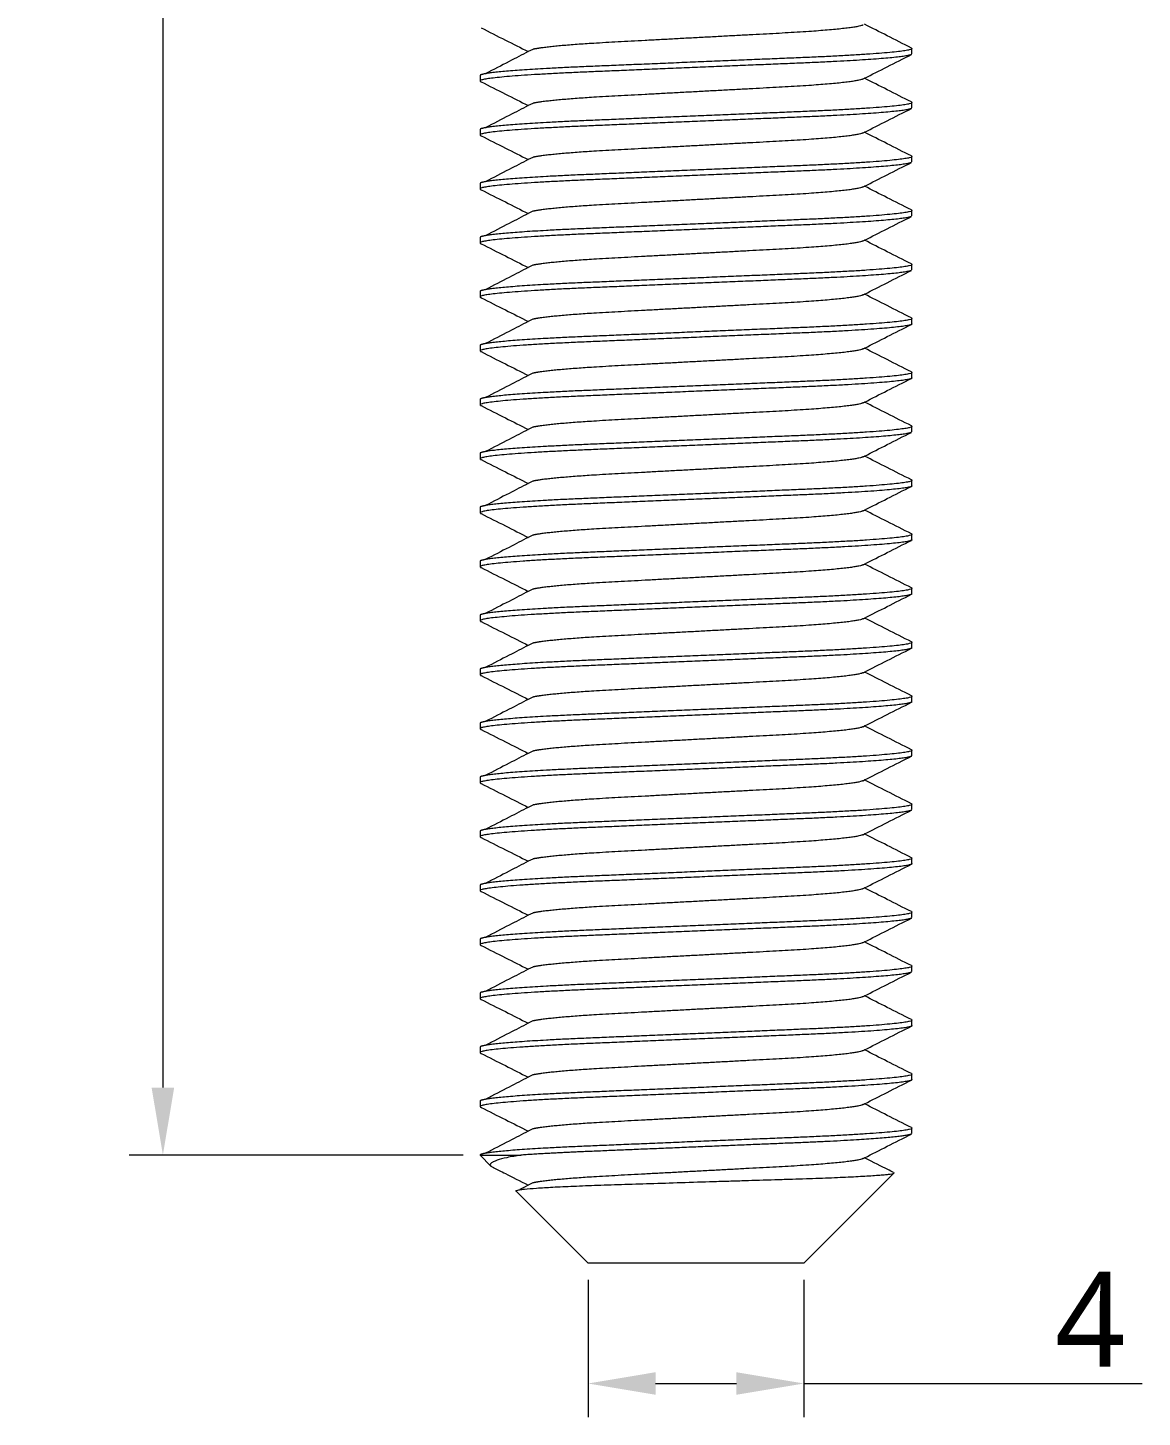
# Model space of a CAD drawing. Header units: millimetres. Extents: x -15 to 313, y -16 to 261.
# Drawn here: x 35.2 to 76.5, y 11.1 to 62.5 of the extents above; entities that cross this region are included whole.
import ezdxf

# ---------------------------------------------------------------- set-up
doc = ezdxf.new("R2010")
doc.units = ezdxf.units.MM
doc.header["$LTSCALE"] = 12.7
doc.header["$PDMODE"] = 33
doc.header["$PDSIZE"] = 1
doc.layers.add('Visible', color=7, linetype='Continuous', lineweight=40)
doc.styles.add('Onshape-Standard-Dimension', font='NotoSans-Regular.ttf')
doc.dimstyles.new('Onshape-ISO-25$0', dxfattribs={"dimtxt": 3.5, "dimasz": 2.5, "dimexe": 1.25, "dimexo": 0.625, "dimtad": 1, "dimtxsty": 'Onshape-Standard-Dimension', "dimcen": 2.5, "dimclrd": 7, "dimclre": 7, "dimclrt": 7, "dimadec": 1, "dimazin": 0, "dimtfac": 1, "dimtmove": 0, "dimatfit": 3, "dimfxl": 1, "dimlwd": 13, "dimlwe": 13, "dimarcsym": 0})

# ---------------------------------------------------------------- blocks, each defined once
blk = doc.blocks.new('*D12')
at = {"layer": 'Defpoints', "color": 0, "transparency": 16777216}
for p in [(51.989, 106.576, -6.217), (40.243, 20.776), (51.989, 20.776, -6.217)]:
    blk.add_point(p, dxfattribs=at)
at = {"layer": 'Visible', "color": 7, "lineweight": 13, "transparency": 16777216}
for p, q in [((51.364, 106.576), (38.993, 106.576)), ((40.243, 104.076), (40.243, 23.276)), ((51.364, 20.776), (38.993, 20.776))]:
    blk.add_line(p, q, dxfattribs=at)
at = {"layer": 'Visible', "color": 7, "transparency": 16777216}
for points in [[(39.826, 104.076), (40.66, 104.076), (40.243, 106.576)], [(39.826, 23.276), (40.66, 23.276), (40.243, 20.776)]]:
    blk.add_solid(points, dxfattribs=at)
at = {"layer": 'Visible', "color": 7, "lineweight": 5, "transparency": 16777216, "insert": (37.536, 69.407), "char_height": 3.5, "attachment_point": 5, "rotation": 90, "style": 'Onshape-Standard-Dimension'}
blk.add_mtext('42,9', dxfattribs=at)
blk = doc.blocks.new('*D13')
at = {"layer": 'Defpoints', "color": 0, "transparency": 16777216}
for p in [(55.989, 16.776, -6.217), (63.989, 16.776, -6.217), (63.989, 12.315)]:
    blk.add_point(p, dxfattribs=at)
at = {"layer": 'Visible', "color": 7, "lineweight": 13, "transparency": 16777216}
for p, q in [((55.989, 16.151), (55.989, 11.065)), ((63.989, 16.151), (63.989, 11.065)), ((58.489, 12.315), (61.489, 12.315)), ((63.989, 12.315), (76.516, 12.315))]:
    blk.add_line(p, q, dxfattribs=at)
at = {"layer": 'Visible', "color": 7, "transparency": 16777216}
for points in [[(58.489, 12.732), (58.489, 11.898), (55.989, 12.315)], [(61.489, 12.732), (61.489, 11.898), (63.989, 12.315)]]:
    blk.add_solid(points, dxfattribs=at)
at = {"layer": 'Visible', "color": 7, "lineweight": 5, "transparency": 16777216, "insert": (74.595, 14.692), "char_height": 3.5, "attachment_point": 5, "style": 'Onshape-Standard-Dimension'}
blk.add_mtext('4', dxfattribs=at)

msp = doc.modelspace()

# ---------------------------------------------------------------- linework, layer by layer
at = {"layer": 'Visible', "lineweight": 5}
for p, q in [((53.941, 61.746), (53.777, 61.662)), ((67.989, 61.576), (67.989, 61.776)), ((51.989, 60.776), (51.989, 60.576)), ((66.177, 60.649), (66.231, 60.676)), ((53.941, 59.746), (53.777, 59.662)), ((67.989, 59.576), (67.989, 59.776)), ((51.989, 58.776), (51.989, 58.576)), ((66.177, 58.649), (66.231, 58.676)), ((53.941, 57.746), (53.777, 57.662)), ((67.989, 57.576), (67.989, 57.776)), ((51.989, 56.776), (51.989, 56.576)), ((66.177, 56.649), (66.231, 56.676)), ((53.941, 55.746), (53.777, 55.662)), ((67.989, 55.576), (67.989, 55.776)), ((51.989, 54.776), (51.989, 54.576)), ((66.177, 54.649), (66.231, 54.676)), ((53.941, 53.746), (53.777, 53.662)), ((67.989, 53.576), (67.989, 53.776)), ((51.989, 52.776), (51.989, 52.576)), ((66.177, 52.649), (66.231, 52.676)), ((53.941, 51.746), (53.777, 51.662)), ((67.989, 51.576), (67.989, 51.776)), ((51.989, 50.776), (51.989, 50.576)), ((66.177, 50.649), (66.231, 50.676)), ((53.941, 49.746), (53.777, 49.662)), ((67.989, 49.576), (67.989, 49.776)), ((51.989, 48.776), (51.989, 48.576)), ((66.177, 48.649), (66.231, 48.676)), ((53.941, 47.746), (53.777, 47.662)), ((67.989, 47.576), (67.989, 47.776)), ((51.989, 46.776), (51.989, 46.576)), ((66.177, 46.649), (66.231, 46.676)), ((53.941, 45.746), (53.777, 45.662)), ((67.989, 45.576), (67.989, 45.776)), ((51.989, 44.776), (51.989, 44.576)), ((66.177, 44.649), (66.231, 44.676)), ((67.989, 43.576), (67.989, 43.776)), ((53.941, 43.746), (53.777, 43.662)), ((51.989, 42.776), (51.989, 42.576)), ((66.177, 42.649), (66.231, 42.676)), ((53.941, 41.746), (53.777, 41.662)), ((67.989, 41.576), (67.989, 41.776)), ((51.989, 40.776), (51.989, 40.576)), ((66.177, 40.649), (66.231, 40.676)), ((53.941, 39.746), (53.777, 39.662)), ((67.989, 39.576), (67.989, 39.776)), ((51.989, 38.776), (51.989, 38.576)), ((66.177, 38.649), (66.231, 38.676)), ((53.941, 37.746), (53.777, 37.662)), ((67.989, 37.576), (67.989, 37.776)), ((51.989, 36.776), (51.989, 36.576)), ((66.177, 36.649), (66.231, 36.676)), ((53.941, 35.746), (53.777, 35.662)), ((67.989, 35.576), (67.989, 35.776)), ((51.989, 34.776), (51.989, 34.576)), ((66.177, 34.649), (66.231, 34.676)), ((53.941, 33.746), (53.777, 33.662)), ((67.989, 33.576), (67.989, 33.776)), ((51.989, 32.776), (51.989, 32.576)), ((66.177, 32.649), (66.231, 32.676)), ((53.941, 31.746), (53.777, 31.662)), ((67.989, 31.576), (67.989, 31.776)), ((51.989, 30.776), (51.989, 30.576)), ((66.177, 30.649), (66.231, 30.676)), ((53.941, 29.746), (53.777, 29.662)), ((67.989, 29.576), (67.989, 29.776)), ((51.989, 28.776), (51.989, 28.576)), ((66.177, 28.649), (66.231, 28.676)), ((53.941, 27.746), (53.777, 27.662)), ((67.989, 27.576), (67.989, 27.776)), ((51.989, 26.776), (51.989, 26.576)), ((66.177, 26.649), (66.231, 26.676)), ((53.941, 25.746), (53.777, 25.662)), ((67.989, 25.576), (67.989, 25.776)), ((51.989, 24.776), (51.989, 24.576)), ((66.177, 24.649), (66.231, 24.676)), ((53.941, 23.746), (53.777, 23.662)), ((67.989, 23.576), (67.989, 23.776)), ((51.989, 22.776), (51.989, 22.576)), ((66.177, 22.649), (66.231, 22.676)), ((53.941, 21.746), (53.777, 21.662)), ((67.989, 21.576), (67.989, 21.776)), ((51.989, 20.776), (52.394, 20.371)), ((51.989, 20.776), (53.496, 20.776)), ((66.177, 20.649), (66.231, 20.676)), ((63.989, 16.776), (67.321, 20.107)), ((67.309, 20.102), (67.324, 20.111)), ((67.326, 20.119), (67.316, 20.126)), ((53.941, 19.746), (53.463, 19.5)), ((53.322, 19.443), (55.989, 16.776)), ((63.989, 16.776), (55.989, 16.776))]:
    msp.add_line(p, q, dxfattribs=at)
for points, knots in [([(52.029, 62.546), (52.33, 62.394), (52.925, 62.093), (53.496, 61.804), (53.777, 61.662)], [0, 0, 0, 0, 0.506858, 1, 1, 1, 1]), ([(67.968, 61.797), (67.667, 61.949), (67.074, 62.249), (66.509, 62.535), (66.231, 62.676)], [0, 0, 0, 0, 0.508016, 1, 1, 1, 1]), ([(53.777, 61.662), (53.546, 61.543), (53.058, 61.291), (52.486, 60.998), (52.186, 60.843)], [0, 0, 0, 0, 0.473951, 1, 1, 1, 1]), ([(66.231, 60.676), (66.509, 60.817), (67.075, 61.103), (67.669, 61.403), (67.97, 61.555)], [0, 0, 0, 0, 0.492223, 1, 1, 1, 1]), ([(52.029, 60.546), (52.33, 60.394), (52.925, 60.093), (53.496, 59.804), (53.777, 59.662)], [0, 0, 0, 0, 0.506858, 1, 1, 1, 1]), ([(67.968, 59.797), (67.667, 59.949), (67.074, 60.249), (66.509, 60.535), (66.231, 60.676)], [0, 0, 0, 0, 0.508016, 1, 1, 1, 1]), ([(53.777, 59.662), (53.546, 59.543), (53.058, 59.291), (52.486, 58.998), (52.186, 58.843)], [0, 0, 0, 0, 0.473951, 1, 1, 1, 1]), ([(66.231, 58.676), (66.509, 58.817), (67.075, 59.103), (67.669, 59.403), (67.97, 59.555)], [0, 0, 0, 0, 0.492223, 1, 1, 1, 1]), ([(52.029, 58.546), (52.33, 58.394), (52.925, 58.093), (53.496, 57.804), (53.777, 57.662)], [0, 0, 0, 0, 0.506858, 1, 1, 1, 1]), ([(67.968, 57.797), (67.667, 57.949), (67.074, 58.249), (66.509, 58.535), (66.231, 58.676)], [0, 0, 0, 0, 0.508016, 1, 1, 1, 1]), ([(53.777, 57.662), (53.546, 57.543), (53.058, 57.291), (52.486, 56.998), (52.186, 56.843)], [0, 0, 0, 0, 0.473951, 1, 1, 1, 1]), ([(66.231, 56.676), (66.509, 56.817), (67.075, 57.103), (67.669, 57.403), (67.97, 57.555)], [0, 0, 0, 0, 0.492223, 1, 1, 1, 1]), ([(67.968, 55.797), (67.667, 55.949), (67.074, 56.249), (66.509, 56.535), (66.231, 56.676)], [0, 0, 0, 0, 0.508016, 1, 1, 1, 1]), ([(52.029, 56.546), (52.33, 56.394), (52.925, 56.093), (53.496, 55.804), (53.777, 55.662)], [0, 0, 0, 0, 0.506858, 1, 1, 1, 1]), ([(53.777, 55.662), (53.546, 55.543), (53.058, 55.291), (52.486, 54.998), (52.186, 54.843)], [0, 0, 0, 0, 0.473951, 1, 1, 1, 1]), ([(66.231, 54.676), (66.509, 54.817), (67.075, 55.103), (67.669, 55.403), (67.97, 55.555)], [0, 0, 0, 0, 0.492223, 1, 1, 1, 1]), ([(67.968, 53.797), (67.667, 53.949), (67.074, 54.249), (66.509, 54.535), (66.231, 54.676)], [0, 0, 0, 0, 0.508016, 1, 1, 1, 1]), ([(52.029, 54.546), (52.33, 54.394), (52.925, 54.093), (53.496, 53.804), (53.777, 53.662)], [0, 0, 0, 0, 0.506858, 1, 1, 1, 1]), ([(53.777, 53.662), (53.546, 53.543), (53.058, 53.291), (52.486, 52.998), (52.186, 52.843)], [0, 0, 0, 0, 0.473951, 1, 1, 1, 1]), ([(66.231, 52.676), (66.509, 52.817), (67.075, 53.103), (67.669, 53.403), (67.97, 53.555)], [0, 0, 0, 0, 0.492223, 1, 1, 1, 1]), ([(52.029, 52.546), (52.33, 52.394), (52.925, 52.093), (53.496, 51.804), (53.777, 51.662)], [0, 0, 0, 0, 0.506858, 1, 1, 1, 1]), ([(67.968, 51.797), (67.667, 51.949), (67.074, 52.249), (66.509, 52.535), (66.231, 52.676)], [0, 0, 0, 0, 0.508016, 1, 1, 1, 1]), ([(53.777, 51.662), (53.546, 51.543), (53.058, 51.291), (52.486, 50.998), (52.186, 50.843)], [0, 0, 0, 0, 0.473951, 1, 1, 1, 1]), ([(66.231, 50.676), (66.509, 50.817), (67.075, 51.103), (67.669, 51.403), (67.97, 51.555)], [0, 0, 0, 0, 0.492223, 1, 1, 1, 1]), ([(52.029, 50.546), (52.33, 50.394), (52.925, 50.093), (53.496, 49.804), (53.777, 49.662)], [0, 0, 0, 0, 0.506858, 1, 1, 1, 1]), ([(67.968, 49.797), (67.667, 49.949), (67.074, 50.249), (66.509, 50.535), (66.231, 50.676)], [0, 0, 0, 0, 0.508016, 1, 1, 1, 1]), ([(53.777, 49.662), (53.546, 49.543), (53.058, 49.291), (52.486, 48.998), (52.186, 48.843)], [0, 0, 0, 0, 0.473951, 1, 1, 1, 1]), ([(66.231, 48.676), (66.509, 48.817), (67.075, 49.103), (67.669, 49.403), (67.97, 49.555)], [0, 0, 0, 0, 0.492223, 1, 1, 1, 1]), ([(52.029, 48.546), (52.33, 48.394), (52.925, 48.093), (53.496, 47.804), (53.777, 47.662)], [0, 0, 0, 0, 0.506858, 1, 1, 1, 1]), ([(67.968, 47.797), (67.667, 47.949), (67.074, 48.249), (66.509, 48.535), (66.231, 48.676)], [0, 0, 0, 0, 0.508016, 1, 1, 1, 1]), ([(53.777, 47.662), (53.546, 47.543), (53.058, 47.291), (52.486, 46.998), (52.186, 46.843)], [0, 0, 0, 0, 0.473951, 1, 1, 1, 1]), ([(66.231, 46.676), (66.509, 46.817), (67.075, 47.103), (67.669, 47.403), (67.97, 47.555)], [0, 0, 0, 0, 0.492223, 1, 1, 1, 1]), ([(52.029, 46.546), (52.33, 46.394), (52.925, 46.093), (53.496, 45.804), (53.777, 45.662)], [0, 0, 0, 0, 0.506858, 1, 1, 1, 1]), ([(67.968, 45.797), (67.667, 45.949), (67.074, 46.249), (66.509, 46.535), (66.231, 46.676)], [0, 0, 0, 0, 0.508016, 1, 1, 1, 1]), ([(53.777, 45.662), (53.546, 45.543), (53.058, 45.291), (52.486, 44.998), (52.186, 44.843)], [0, 0, 0, 0, 0.473951, 1, 1, 1, 1]), ([(66.231, 44.676), (66.509, 44.817), (67.075, 45.103), (67.669, 45.403), (67.97, 45.555)], [0, 0, 0, 0, 0.492223, 1, 1, 1, 1]), ([(52.029, 44.546), (52.33, 44.394), (52.925, 44.093), (53.496, 43.804), (53.777, 43.662)], [0, 0, 0, 0, 0.506858, 1, 1, 1, 1]), ([(67.968, 43.797), (67.667, 43.949), (67.074, 44.249), (66.509, 44.535), (66.231, 44.676)], [0, 0, 0, 0, 0.508016, 1, 1, 1, 1]), ([(53.777, 43.662), (53.546, 43.543), (53.058, 43.291), (52.486, 42.998), (52.186, 42.843)], [0, 0, 0, 0, 0.473951, 1, 1, 1, 1]), ([(66.231, 42.676), (66.509, 42.817), (67.075, 43.103), (67.669, 43.403), (67.97, 43.555)], [0, 0, 0, 0, 0.492223, 1, 1, 1, 1]), ([(52.029, 42.546), (52.33, 42.394), (52.925, 42.093), (53.496, 41.804), (53.777, 41.662)], [0, 0, 0, 0, 0.506858, 1, 1, 1, 1]), ([(67.968, 41.797), (67.667, 41.949), (67.074, 42.249), (66.509, 42.535), (66.231, 42.676)], [0, 0, 0, 0, 0.508016, 1, 1, 1, 1]), ([(53.777, 41.662), (53.546, 41.543), (53.058, 41.291), (52.486, 40.998), (52.186, 40.843)], [0, 0, 0, 0, 0.473951, 1, 1, 1, 1]), ([(66.231, 40.676), (66.509, 40.817), (67.075, 41.103), (67.669, 41.403), (67.97, 41.555)], [0, 0, 0, 0, 0.492223, 1, 1, 1, 1]), ([(67.968, 39.797), (67.667, 39.949), (67.074, 40.249), (66.509, 40.535), (66.231, 40.676)], [0, 0, 0, 0, 0.508016, 1, 1, 1, 1]), ([(52.029, 40.546), (52.33, 40.394), (52.925, 40.093), (53.496, 39.804), (53.777, 39.662)], [0, 0, 0, 0, 0.506858, 1, 1, 1, 1]), ([(53.777, 39.662), (53.546, 39.543), (53.058, 39.291), (52.486, 38.998), (52.186, 38.843)], [0, 0, 0, 0, 0.473951, 1, 1, 1, 1]), ([(66.231, 38.676), (66.509, 38.817), (67.075, 39.103), (67.669, 39.403), (67.97, 39.555)], [0, 0, 0, 0, 0.492223, 1, 1, 1, 1]), ([(67.968, 37.797), (67.667, 37.949), (67.074, 38.249), (66.509, 38.535), (66.231, 38.676)], [0, 0, 0, 0, 0.508016, 1, 1, 1, 1]), ([(52.029, 38.546), (52.33, 38.394), (52.925, 38.093), (53.496, 37.804), (53.777, 37.662)], [0, 0, 0, 0, 0.506858, 1, 1, 1, 1]), ([(53.777, 37.662), (53.546, 37.543), (53.058, 37.291), (52.486, 36.998), (52.186, 36.843)], [0, 0, 0, 0, 0.473951, 1, 1, 1, 1]), ([(66.231, 36.676), (66.509, 36.817), (67.075, 37.103), (67.669, 37.403), (67.97, 37.555)], [0, 0, 0, 0, 0.492223, 1, 1, 1, 1]), ([(67.968, 35.797), (67.667, 35.949), (67.074, 36.249), (66.509, 36.535), (66.231, 36.676)], [0, 0, 0, 0, 0.508016, 1, 1, 1, 1]), ([(52.029, 36.546), (52.33, 36.394), (52.925, 36.093), (53.496, 35.804), (53.777, 35.662)], [0, 0, 0, 0, 0.506858, 1, 1, 1, 1]), ([(53.777, 35.662), (53.546, 35.543), (53.058, 35.291), (52.486, 34.998), (52.186, 34.843)], [0, 0, 0, 0, 0.473951, 1, 1, 1, 1]), ([(66.231, 34.676), (66.509, 34.817), (67.075, 35.103), (67.669, 35.403), (67.97, 35.555)], [0, 0, 0, 0, 0.492223, 1, 1, 1, 1]), ([(52.029, 34.546), (52.33, 34.394), (52.925, 34.093), (53.496, 33.804), (53.777, 33.662)], [0, 0, 0, 0, 0.506858, 1, 1, 1, 1]), ([(67.968, 33.797), (67.667, 33.949), (67.074, 34.249), (66.509, 34.535), (66.231, 34.676)], [0, 0, 0, 0, 0.508016, 1, 1, 1, 1]), ([(53.777, 33.662), (53.546, 33.543), (53.058, 33.291), (52.486, 32.998), (52.186, 32.843)], [0, 0, 0, 0, 0.473951, 1, 1, 1, 1]), ([(66.231, 32.676), (66.509, 32.817), (67.075, 33.103), (67.669, 33.403), (67.97, 33.555)], [0, 0, 0, 0, 0.492223, 1, 1, 1, 1]), ([(52.029, 32.546), (52.33, 32.394), (52.925, 32.093), (53.496, 31.804), (53.777, 31.662)], [0, 0, 0, 0, 0.506858, 1, 1, 1, 1]), ([(67.968, 31.797), (67.667, 31.949), (67.074, 32.249), (66.509, 32.535), (66.231, 32.676)], [0, 0, 0, 0, 0.508016, 1, 1, 1, 1]), ([(53.777, 31.662), (53.546, 31.543), (53.058, 31.291), (52.486, 30.998), (52.186, 30.843)], [0, 0, 0, 0, 0.473951, 1, 1, 1, 1]), ([(66.231, 30.676), (66.509, 30.817), (67.075, 31.103), (67.669, 31.403), (67.97, 31.555)], [0, 0, 0, 0, 0.492223, 1, 1, 1, 1]), ([(52.029, 30.546), (52.33, 30.394), (52.925, 30.093), (53.496, 29.804), (53.777, 29.662)], [0, 0, 0, 0, 0.506858, 1, 1, 1, 1]), ([(67.968, 29.797), (67.667, 29.949), (67.074, 30.249), (66.509, 30.535), (66.231, 30.676)], [0, 0, 0, 0, 0.508016, 1, 1, 1, 1]), ([(53.777, 29.662), (53.546, 29.543), (53.058, 29.291), (52.486, 28.998), (52.186, 28.843)], [0, 0, 0, 0, 0.473951, 1, 1, 1, 1]), ([(66.231, 28.676), (66.509, 28.817), (67.075, 29.103), (67.669, 29.403), (67.97, 29.555)], [0, 0, 0, 0, 0.492223, 1, 1, 1, 1]), ([(52.029, 28.546), (52.33, 28.394), (52.925, 28.093), (53.496, 27.804), (53.777, 27.662)], [0, 0, 0, 0, 0.506858, 1, 1, 1, 1]), ([(67.968, 27.797), (67.667, 27.949), (67.074, 28.249), (66.509, 28.535), (66.231, 28.676)], [0, 0, 0, 0, 0.508016, 1, 1, 1, 1]), ([(53.777, 27.662), (53.546, 27.543), (53.058, 27.291), (52.486, 26.998), (52.186, 26.843)], [0, 0, 0, 0, 0.473951, 1, 1, 1, 1]), ([(66.231, 26.676), (66.509, 26.817), (67.075, 27.103), (67.669, 27.403), (67.97, 27.555)], [0, 0, 0, 0, 0.492223, 1, 1, 1, 1]), ([(52.029, 26.546), (52.33, 26.394), (52.925, 26.093), (53.496, 25.804), (53.777, 25.662)], [0, 0, 0, 0, 0.506858, 1, 1, 1, 1]), ([(67.968, 25.797), (67.667, 25.949), (67.074, 26.249), (66.509, 26.535), (66.231, 26.676)], [0, 0, 0, 0, 0.508016, 1, 1, 1, 1]), ([(53.777, 25.662), (53.546, 25.543), (53.058, 25.291), (52.486, 24.998), (52.186, 24.843)], [0, 0, 0, 0, 0.473951, 1, 1, 1, 1]), ([(66.231, 24.676), (66.509, 24.817), (67.075, 25.103), (67.669, 25.403), (67.97, 25.555)], [0, 0, 0, 0, 0.492223, 1, 1, 1, 1]), ([(52.029, 24.546), (52.33, 24.394), (52.925, 24.093), (53.496, 23.804), (53.777, 23.662)], [0, 0, 0, 0, 0.506858, 1, 1, 1, 1]), ([(67.968, 23.797), (67.667, 23.949), (67.074, 24.249), (66.509, 24.535), (66.231, 24.676)], [0, 0, 0, 0, 0.508016, 1, 1, 1, 1]), ([(53.777, 23.662), (53.546, 23.543), (53.058, 23.291), (52.486, 22.998), (52.186, 22.843)], [0, 0, 0, 0, 0.473951, 1, 1, 1, 1]), ([(66.231, 22.676), (66.509, 22.817), (67.075, 23.103), (67.669, 23.403), (67.97, 23.555)], [0, 0, 0, 0, 0.492223, 1, 1, 1, 1]), ([(67.968, 21.797), (67.667, 21.949), (67.074, 22.249), (66.509, 22.535), (66.231, 22.676)], [0, 0, 0, 0, 0.508016, 1, 1, 1, 1]), ([(52.029, 22.546), (52.33, 22.394), (52.925, 22.093), (53.496, 21.804), (53.777, 21.662)], [0, 0, 0, 0, 0.506858, 1, 1, 1, 1]), ([(53.777, 21.662), (53.546, 21.543), (53.058, 21.291), (52.486, 20.998), (52.186, 20.843)], [0, 0, 0, 0, 0.473951, 1, 1, 1, 1]), ([(66.231, 20.676), (66.509, 20.817), (67.075, 21.103), (67.669, 21.403), (67.97, 21.555)], [0, 0, 0, 0, 0.492223, 1, 1, 1, 1]), ([(53.496, 20.776), (53.323, 20.746), (53.004, 20.692), (52.629, 20.592), (52.487, 20.534), (52.397, 20.482), (52.357, 20.42), (52.381, 20.388), (52.392, 20.372)], [0, 0, 0, 0, 0.285842, 0.530736, 0.684066, 0.809832, 0.90869, 1, 1, 1, 1]), ([(67.302, 20.134), (67.237, 20.166), (67.048, 20.262), (66.555, 20.512), (66.231, 20.676)], [0, 0, 0, 0, 0.343787, 1, 1, 1, 1]), ([(52.392, 20.372), (52.393, 20.371), (52.397, 20.365), (52.485, 20.314), (52.495, 20.31), (52.498, 20.309)], [0, 0, 0, 0, 0.169741, 0.772385, 1, 1, 1, 1]), ([(52.5, 20.308), (52.631, 20.242), (52.944, 20.084), (53.47, 19.818), (53.777, 19.662)], [0, 0, 0, 0, 0.414628, 1, 1, 1, 1]), ([(53.448, 19.492), (53.506, 19.5), (53.653, 19.521), (54.105, 19.558), (54.693, 19.593), (55.471, 19.629), (56.348, 19.662), (57.363, 19.694), (58.441, 19.729), (59.561, 19.765), (60.728, 19.802), (61.347, 19.821), (61.925, 19.839), (63.027, 19.873), (63.564, 19.89), (64.074, 19.905), (65.004, 19.94), (65.411, 19.957), (65.817, 19.976), (66.16, 19.995), (66.466, 20.013), (66.734, 20.032), (66.953, 20.049), (67.123, 20.068), (67.227, 20.08), (67.309, 20.102), (67.309, 20.102), (67.309, 20.102)], [0, 0, 0, 0, 0.025558, 0.063861, 0.108623, 0.159408, 0.213616, 0.271735, 0.331568, 0.393557, 0.45577, 0.500255, 0.54443, 0.604931, 0.647217, 0.688547, 0.74398, 0.781619, 0.817587, 0.8516, 0.883507, 0.91342, 0.940512, 0.964044, 0.983885, 0.999237, 1, 1, 1, 1]), ([(53.319, 19.446), (53.318, 19.446), (53.311, 19.45), (53.396, 19.488), (53.432, 19.491), (53.448, 19.492)], [0, 0, 0, 0, 0.09154, 0.581479, 1, 1, 1, 1])]:
    msp.add_open_spline(points, degree=3, knots=knots, dxfattribs=at)
for points, weights, knots in [([(66.178, 62.649), (65.885, 62.492), (63.096, 62.342), (59.989, 62.176), (56.882, 62.009), (54.556, 61.884), (53.941, 61.746)], [0.978106230761, 0.87805186437, 1, 0.866025403784, 1, 0.896204480782, 0.953238105507], [0.500332469, 0.500332469, 0.500332469, 0.503703704, 0.503703704, 0.507407407, 0.507407407, 0.510276816, 0.510276816, 0.510276816]), ([(67.968, 61.797), (67.989, 61.786), (67.989, 61.776), (67.989, 61.609), (63.989, 61.442), (59.989, 61.276), (55.989, 61.109), (52.957, 60.983), (52.186, 60.843), (51.989, 60.808), (51.989, 60.776)], [0.982121800099, 0.990368484525, 1, 0.866025403784, 1, 0.866025403784, 1, 0.895030532717, 0.954548802258, 0.970994871068, 1], [0.49973374, 0.49973374, 0.49973374, 0.5, 0.5, 0.5037037, 0.5037037, 0.50740741, 0.50740741, 0.51030927, 0.51030927, 0.51111111, 0.51111111, 0.51111111]), ([(67.97, 61.555), (67.954, 61.547), (67.925, 61.538), (67.423, 61.385), (63.989, 61.242), (59.989, 61.076), (55.989, 60.909), (51.989, 60.742), (51.989, 60.576), (51.989, 60.561), (52.028, 60.546)], [0.982826342301, 0.976337009892, 0.970693057078, 0.882772228311, 1, 0.866025403784, 1, 0.866025403784, 1, 0.986875438648, 0.976322321668], [0.52247715, 0.52247715, 0.52247715, 0.52268519, 0.52268519, 0.52592593, 0.52592593, 0.52962963, 0.52962963, 0.53333333, 0.53333333, 0.53369616, 0.53369616, 0.53369616]), ([(66.178, 60.649), (65.885, 60.492), (63.096, 60.342), (59.989, 60.176), (56.882, 60.009), (54.556, 59.884), (53.941, 59.746)], [0.978106230761, 0.87805186437, 1, 0.866025403784, 1, 0.896204480782, 0.953238105507], [0.522554692, 0.522554692, 0.522554692, 0.525925926, 0.525925926, 0.52962963, 0.52962963, 0.532499038, 0.532499038, 0.532499038]), ([(67.968, 59.797), (67.989, 59.786), (67.989, 59.776), (67.989, 59.609), (63.989, 59.442), (59.989, 59.276), (55.989, 59.109), (52.957, 58.983), (52.186, 58.843), (51.989, 58.808), (51.989, 58.776)], [0.982121800099, 0.990368484525, 1, 0.866025403784, 1, 0.866025403784, 1, 0.895030532717, 0.954548802258, 0.970994871068, 1], [0.52195596, 0.52195596, 0.52195596, 0.52222222, 0.52222222, 0.52592593, 0.52592593, 0.52962963, 0.52962963, 0.53253149, 0.53253149, 0.53333333, 0.53333333, 0.53333333]), ([(67.97, 59.555), (67.954, 59.547), (67.925, 59.538), (67.423, 59.385), (63.989, 59.242), (59.989, 59.076), (55.989, 58.909), (51.989, 58.742), (51.989, 58.576), (51.989, 58.561), (52.028, 58.546)], [0.982826342301, 0.976337009892, 0.970693057078, 0.882772228311, 1, 0.866025403784, 1, 0.866025403784, 1, 0.986875438648, 0.976322321668], [0.54469937, 0.54469937, 0.54469937, 0.54490741, 0.54490741, 0.54814815, 0.54814815, 0.55185185, 0.55185185, 0.55555556, 0.55555556, 0.55591838, 0.55591838, 0.55591838]), ([(66.178, 58.649), (65.885, 58.492), (63.096, 58.342), (59.989, 58.176), (56.882, 58.009), (54.556, 57.884), (53.941, 57.746)], [0.978106230761, 0.87805186437, 1, 0.866025403784, 1, 0.896204480782, 0.953238105507], [0.544776914, 0.544776914, 0.544776914, 0.548148148, 0.548148148, 0.551851852, 0.551851852, 0.55472126, 0.55472126, 0.55472126]), ([(67.968, 57.797), (67.989, 57.786), (67.989, 57.776), (67.989, 57.609), (63.989, 57.442), (59.989, 57.276), (55.989, 57.109), (52.957, 56.983), (52.186, 56.843), (51.989, 56.808), (51.989, 56.776)], [0.982121800099, 0.990368484525, 1, 0.866025403784, 1, 0.866025403784, 1, 0.895030532717, 0.954548802258, 0.970994871068, 1], [0.54417818, 0.54417818, 0.54417818, 0.54444444, 0.54444444, 0.54814815, 0.54814815, 0.55185185, 0.55185185, 0.55475371, 0.55475371, 0.55555556, 0.55555556, 0.55555556]), ([(67.97, 57.555), (67.954, 57.547), (67.925, 57.538), (67.423, 57.385), (63.989, 57.242), (59.989, 57.076), (55.989, 56.909), (51.989, 56.742), (51.989, 56.576), (51.989, 56.561), (52.028, 56.546)], [0.982826342301, 0.976337009892, 0.970693057078, 0.882772228311, 1, 0.866025403784, 1, 0.866025403784, 1, 0.986875438648, 0.976322321668], [0.56692159, 0.56692159, 0.56692159, 0.56712963, 0.56712963, 0.57037037, 0.57037037, 0.57407407, 0.57407407, 0.57777778, 0.57777778, 0.5781406, 0.5781406, 0.5781406]), ([(66.178, 56.649), (65.885, 56.492), (63.096, 56.342), (59.989, 56.176), (56.882, 56.009), (54.556, 55.884), (53.941, 55.746)], [0.978106230761, 0.87805186437, 1, 0.866025403784, 1, 0.896204480782, 0.953238105507], [0.566999136, 0.566999136, 0.566999136, 0.57037037, 0.57037037, 0.574074074, 0.574074074, 0.576943483, 0.576943483, 0.576943483]), ([(67.968, 55.797), (67.989, 55.786), (67.989, 55.776), (67.989, 55.609), (63.989, 55.442), (59.989, 55.276), (55.989, 55.109), (52.957, 54.983), (52.186, 54.843), (51.989, 54.808), (51.989, 54.776)], [0.982121800099, 0.990368484525, 1, 0.866025403784, 1, 0.866025403784, 1, 0.895030532717, 0.954548802258, 0.970994871068, 1], [0.56640041, 0.56640041, 0.56640041, 0.56666667, 0.56666667, 0.57037037, 0.57037037, 0.57407407, 0.57407407, 0.57697594, 0.57697594, 0.57777778, 0.57777778, 0.57777778]), ([(67.97, 55.555), (67.954, 55.547), (67.925, 55.538), (67.423, 55.385), (63.989, 55.242), (59.989, 55.076), (55.989, 54.909), (51.989, 54.742), (51.989, 54.576), (51.989, 54.561), (52.028, 54.546)], [0.982826342301, 0.976337009892, 0.970693057078, 0.882772228311, 1, 0.866025403784, 1, 0.866025403784, 1, 0.986875438648, 0.976322321668], [0.58914382, 0.58914382, 0.58914382, 0.58935185, 0.58935185, 0.59259259, 0.59259259, 0.5962963, 0.5962963, 0.6, 0.6, 0.60036283, 0.60036283, 0.60036283]), ([(66.178, 54.649), (65.885, 54.492), (63.096, 54.342), (59.989, 54.176), (56.882, 54.009), (54.556, 53.884), (53.941, 53.746)], [0.978106230761, 0.87805186437, 1, 0.866025403784, 1, 0.896204480782, 0.953238105507], [0.589221358, 0.589221358, 0.589221358, 0.592592593, 0.592592593, 0.596296296, 0.596296296, 0.599165705, 0.599165705, 0.599165705]), ([(67.97, 53.555), (67.954, 53.547), (67.925, 53.538), (67.423, 53.385), (63.989, 53.242), (59.989, 53.076), (55.989, 52.909), (51.989, 52.742), (51.989, 52.576), (51.989, 52.561), (52.028, 52.546)], [0.982826342301, 0.976337009892, 0.970693057078, 0.882772228311, 1, 0.866025403784, 1, 0.866025403784, 1, 0.986875438648, 0.976322321668], [0.61136604, 0.61136604, 0.61136604, 0.61157407, 0.61157407, 0.61481481, 0.61481481, 0.61851852, 0.61851852, 0.62222222, 0.62222222, 0.62258505, 0.62258505, 0.62258505]), ([(67.968, 53.797), (67.989, 53.786), (67.989, 53.776), (67.989, 53.609), (63.989, 53.442), (59.989, 53.276), (55.989, 53.109), (52.957, 52.983), (52.186, 52.843), (51.989, 52.808), (51.989, 52.776)], [0.982121800099, 0.990368484525, 1, 0.866025403784, 1, 0.866025403784, 1, 0.895030532717, 0.954548802258, 0.970994871068, 1], [0.58862263, 0.58862263, 0.58862263, 0.58888889, 0.58888889, 0.59259259, 0.59259259, 0.5962963, 0.5962963, 0.59919816, 0.59919816, 0.6, 0.6, 0.6]), ([(66.178, 52.649), (65.885, 52.492), (63.096, 52.342), (59.989, 52.176), (56.882, 52.009), (54.556, 51.884), (53.941, 51.746)], [0.978106230761, 0.87805186437, 1, 0.866025403784, 1, 0.896204480782, 0.953238105507], [0.61144358, 0.61144358, 0.61144358, 0.614814815, 0.614814815, 0.618518519, 0.618518519, 0.621387927, 0.621387927, 0.621387927]), ([(67.989, 51.576), (67.989, 51.566), (67.97, 51.555), (67.675, 51.396), (63.989, 51.242), (59.989, 51.076), (55.989, 50.909), (51.989, 50.742), (51.989, 50.576), (51.989, 50.561), (52.028, 50.546)], [1, 0.990778445892, 0.982826342301, 0.875246957892, 1, 0.866025403784, 1, 0.866025403784, 1, 0.986875438648, 0.976322321668], [0.63333333, 0.63333333, 0.63333333, 0.63358826, 0.63358826, 0.63703704, 0.63703704, 0.64074074, 0.64074074, 0.64444444, 0.64444444, 0.64480727, 0.64480727, 0.64480727]), ([(67.968, 51.797), (67.989, 51.786), (67.989, 51.776), (67.989, 51.609), (63.989, 51.442), (59.989, 51.276), (55.989, 51.109), (52.957, 50.983), (52.186, 50.843), (51.989, 50.808), (51.989, 50.776)], [0.982121800099, 0.990368484525, 1, 0.866025403784, 1, 0.866025403784, 1, 0.895030532717, 0.954548802258, 0.970994871068, 1], [0.61084485, 0.61084485, 0.61084485, 0.61111111, 0.61111111, 0.61481481, 0.61481481, 0.61851852, 0.61851852, 0.62142038, 0.62142038, 0.62222222, 0.62222222, 0.62222222]), ([(66.178, 50.649), (65.885, 50.492), (63.096, 50.342), (59.989, 50.176), (56.882, 50.009), (54.556, 49.884), (53.941, 49.746)], [0.978106230761, 0.87805186437, 1, 0.866025403784, 1, 0.896204480782, 0.953238105507], [0.633665803, 0.633665803, 0.633665803, 0.637037037, 0.637037037, 0.640740741, 0.640740741, 0.643610149, 0.643610149, 0.643610149]), ([(67.989, 49.576), (67.989, 49.566), (67.97, 49.555), (67.675, 49.396), (63.989, 49.242), (59.989, 49.076), (55.989, 48.909), (51.989, 48.742), (51.989, 48.576), (51.989, 48.561), (52.028, 48.546)], [1, 0.990778445892, 0.982826342301, 0.875246957892, 1, 0.866025403784, 1, 0.866025403784, 1, 0.986875438648, 0.976322321668], [0.65555556, 0.65555556, 0.65555556, 0.65581048, 0.65581048, 0.65925926, 0.65925926, 0.66296296, 0.66296296, 0.66666667, 0.66666667, 0.66702949, 0.66702949, 0.66702949]), ([(67.968, 49.797), (67.989, 49.786), (67.989, 49.776), (67.989, 49.609), (63.989, 49.442), (59.989, 49.276), (55.989, 49.109), (52.957, 48.983), (52.186, 48.843), (51.989, 48.808), (51.989, 48.776)], [0.982121800099, 0.990368484525, 1, 0.866025403784, 1, 0.866025403784, 1, 0.895030532717, 0.954548802258, 0.970994871068, 1], [0.63306707, 0.63306707, 0.63306707, 0.63333333, 0.63333333, 0.63703704, 0.63703704, 0.64074074, 0.64074074, 0.6436426, 0.6436426, 0.64444444, 0.64444444, 0.64444444]), ([(66.178, 48.649), (65.885, 48.492), (63.096, 48.342), (59.989, 48.176), (56.882, 48.009), (54.556, 47.884), (53.941, 47.746)], [0.978106230761, 0.87805186437, 1, 0.866025403784, 1, 0.896204480782, 0.953238105507], [0.655888025, 0.655888025, 0.655888025, 0.659259259, 0.659259259, 0.662962963, 0.662962963, 0.665832371, 0.665832371, 0.665832371]), ([(67.97, 47.555), (67.954, 47.547), (67.925, 47.538), (67.423, 47.385), (63.989, 47.242), (59.989, 47.076), (55.989, 46.909), (51.989, 46.742), (51.989, 46.576), (51.989, 46.561), (52.028, 46.546)], [0.982826342301, 0.976337009892, 0.970693057078, 0.882772228311, 1, 0.866025403784, 1, 0.866025403784, 1, 0.986875438648, 0.976322321668], [0.67803271, 0.67803271, 0.67803271, 0.67824074, 0.67824074, 0.68148148, 0.68148148, 0.68518519, 0.68518519, 0.68888889, 0.68888889, 0.68925172, 0.68925172, 0.68925172]), ([(67.968, 47.797), (67.989, 47.786), (67.989, 47.776), (67.989, 47.609), (63.989, 47.442), (59.989, 47.276), (55.989, 47.109), (52.957, 46.983), (52.186, 46.843), (51.989, 46.808), (51.989, 46.776)], [0.982121800099, 0.990368484525, 1, 0.866025403784, 1, 0.866025403784, 1, 0.895030532717, 0.954548802258, 0.970994871068, 1], [0.65528929, 0.65528929, 0.65528929, 0.65555556, 0.65555556, 0.65925926, 0.65925926, 0.66296296, 0.66296296, 0.66586483, 0.66586483, 0.66666667, 0.66666667, 0.66666667]), ([(66.178, 46.649), (65.885, 46.492), (63.096, 46.342), (59.989, 46.176), (56.882, 46.009), (54.556, 45.884), (53.941, 45.746)], [0.978106230761, 0.87805186437, 1, 0.866025403784, 1, 0.896204480782, 0.953238105507], [0.678110247, 0.678110247, 0.678110247, 0.681481481, 0.681481481, 0.685185185, 0.685185185, 0.688054594, 0.688054594, 0.688054594]), ([(67.989, 45.576), (67.989, 45.566), (67.97, 45.555), (67.675, 45.396), (63.989, 45.242), (59.989, 45.076), (55.989, 44.909), (51.989, 44.742), (51.989, 44.576), (51.989, 44.561), (52.028, 44.546)], [1, 0.990778445892, 0.982826342301, 0.875246957892, 1, 0.866025403784, 1, 0.866025403784, 1, 0.986875438648, 0.976322321668], [0.7, 0.7, 0.7, 0.70025493, 0.70025493, 0.7037037, 0.7037037, 0.70740741, 0.70740741, 0.71111111, 0.71111111, 0.71147394, 0.71147394, 0.71147394]), ([(67.968, 45.797), (67.989, 45.786), (67.989, 45.776), (67.989, 45.609), (63.989, 45.442), (59.989, 45.276), (55.989, 45.109), (52.957, 44.983), (52.186, 44.843), (51.989, 44.808), (51.989, 44.776)], [0.982121800099, 0.990368484525, 1, 0.866025403784, 1, 0.866025403784, 1, 0.895030532717, 0.954548802258, 0.970994871068, 1], [0.67751152, 0.67751152, 0.67751152, 0.67777778, 0.67777778, 0.68148148, 0.68148148, 0.68518519, 0.68518519, 0.68808705, 0.68808705, 0.68888889, 0.68888889, 0.68888889]), ([(66.178, 44.649), (65.885, 44.492), (63.096, 44.342), (59.989, 44.176), (56.882, 44.009), (54.556, 43.884), (53.941, 43.746)], [0.978106230761, 0.87805186437, 1, 0.866025403784, 1, 0.896204480782, 0.953238105507], [0.700332469, 0.700332469, 0.700332469, 0.703703704, 0.703703704, 0.707407407, 0.707407407, 0.710276816, 0.710276816, 0.710276816]), ([(67.968, 43.797), (67.989, 43.786), (67.989, 43.776), (67.989, 43.609), (63.989, 43.442), (59.989, 43.276), (55.989, 43.109), (52.957, 42.983), (52.186, 42.843), (51.989, 42.808), (51.989, 42.776)], [0.982121800099, 0.990368484525, 1, 0.866025403784, 1, 0.866025403784, 1, 0.895030532717, 0.954548802258, 0.970994871068, 1], [0.69973374, 0.69973374, 0.69973374, 0.7, 0.7, 0.7037037, 0.7037037, 0.70740741, 0.70740741, 0.71030927, 0.71030927, 0.71111111, 0.71111111, 0.71111111]), ([(67.989, 43.576), (67.989, 43.566), (67.97, 43.555), (67.675, 43.396), (63.989, 43.242), (59.989, 43.076), (55.989, 42.909), (51.989, 42.742), (51.989, 42.576), (51.989, 42.561), (52.028, 42.546)], [1, 0.990778445892, 0.982826342301, 0.875246957892, 1, 0.866025403784, 1, 0.866025403784, 1, 0.986875438648, 0.976322321668], [0.72222222, 0.72222222, 0.72222222, 0.72247715, 0.72247715, 0.72592593, 0.72592593, 0.72962963, 0.72962963, 0.73333333, 0.73333333, 0.73369616, 0.73369616, 0.73369616]), ([(66.178, 42.649), (65.885, 42.492), (63.096, 42.342), (59.989, 42.176), (56.882, 42.009), (54.556, 41.884), (53.941, 41.746)], [0.978106230761, 0.87805186437, 1, 0.866025403784, 1, 0.896204480782, 0.953238105507], [0.722554692, 0.722554692, 0.722554692, 0.725925926, 0.725925926, 0.72962963, 0.72962963, 0.732499038, 0.732499038, 0.732499038]), ([(67.968, 41.797), (67.989, 41.786), (67.989, 41.776), (67.989, 41.609), (63.989, 41.442), (59.989, 41.276), (55.989, 41.109), (52.957, 40.983), (52.186, 40.843), (51.989, 40.808), (51.989, 40.776)], [0.982121800099, 0.990368484525, 1, 0.866025403784, 1, 0.866025403784, 1, 0.895030532717, 0.954548802258, 0.970994871068, 1], [0.72195596, 0.72195596, 0.72195596, 0.72222222, 0.72222222, 0.72592593, 0.72592593, 0.72962963, 0.72962963, 0.73253149, 0.73253149, 0.73333333, 0.73333333, 0.73333333]), ([(67.97, 41.555), (67.954, 41.547), (67.925, 41.538), (67.423, 41.385), (63.989, 41.242), (59.989, 41.076), (55.989, 40.909), (51.989, 40.742), (51.989, 40.576), (51.989, 40.561), (52.028, 40.546)], [0.982826342301, 0.976337009892, 0.970693057078, 0.882772228311, 1, 0.866025403784, 1, 0.866025403784, 1, 0.986875438648, 0.976322321668], [0.74469937, 0.74469937, 0.74469937, 0.74490741, 0.74490741, 0.74814815, 0.74814815, 0.75185185, 0.75185185, 0.75555556, 0.75555556, 0.75591838, 0.75591838, 0.75591838]), ([(66.178, 40.649), (65.885, 40.492), (63.096, 40.342), (59.989, 40.176), (56.882, 40.009), (54.556, 39.884), (53.941, 39.746)], [0.978106230761, 0.87805186437, 1, 0.866025403784, 1, 0.896204480782, 0.953238105507], [0.744776914, 0.744776914, 0.744776914, 0.748148148, 0.748148148, 0.751851852, 0.751851852, 0.75472126, 0.75472126, 0.75472126]), ([(67.968, 39.797), (67.989, 39.786), (67.989, 39.776), (67.989, 39.609), (63.989, 39.442), (59.989, 39.276), (55.989, 39.109), (52.957, 38.983), (52.186, 38.843), (51.989, 38.808), (51.989, 38.776)], [0.982121800099, 0.990368484525, 1, 0.866025403784, 1, 0.866025403784, 1, 0.895030532717, 0.954548802258, 0.970994871068, 1], [0.74417818, 0.74417818, 0.74417818, 0.74444444, 0.74444444, 0.74814815, 0.74814815, 0.75185185, 0.75185185, 0.75475371, 0.75475371, 0.75555556, 0.75555556, 0.75555556]), ([(67.97, 39.555), (67.954, 39.547), (67.925, 39.538), (67.423, 39.385), (63.989, 39.242), (59.989, 39.076), (55.989, 38.909), (51.989, 38.742), (51.989, 38.576), (51.989, 38.561), (52.028, 38.546)], [0.982826342301, 0.976337009892, 0.970693057078, 0.882772228311, 1, 0.866025403784, 1, 0.866025403784, 1, 0.986875438648, 0.976322321668], [0.76692159, 0.76692159, 0.76692159, 0.76712963, 0.76712963, 0.77037037, 0.77037037, 0.77407407, 0.77407407, 0.77777778, 0.77777778, 0.7781406, 0.7781406, 0.7781406]), ([(66.178, 38.649), (65.885, 38.492), (63.096, 38.342), (59.989, 38.176), (56.882, 38.009), (54.556, 37.884), (53.941, 37.746)], [0.978106230761, 0.87805186437, 1, 0.866025403784, 1, 0.896204480782, 0.953238105507], [0.766999136, 0.766999136, 0.766999136, 0.77037037, 0.77037037, 0.774074074, 0.774074074, 0.776943483, 0.776943483, 0.776943483]), ([(67.968, 37.797), (67.989, 37.786), (67.989, 37.776), (67.989, 37.609), (63.989, 37.442), (59.989, 37.276), (55.989, 37.109), (52.957, 36.983), (52.186, 36.843), (51.989, 36.808), (51.989, 36.776)], [0.982121800099, 0.990368484525, 1, 0.866025403784, 1, 0.866025403784, 1, 0.895030532717, 0.954548802258, 0.970994871068, 1], [0.76640041, 0.76640041, 0.76640041, 0.76666667, 0.76666667, 0.77037037, 0.77037037, 0.77407407, 0.77407407, 0.77697594, 0.77697594, 0.77777778, 0.77777778, 0.77777778]), ([(67.97, 37.555), (67.954, 37.547), (67.925, 37.538), (67.423, 37.385), (63.989, 37.242), (59.989, 37.076), (55.989, 36.909), (51.989, 36.742), (51.989, 36.576), (51.989, 36.561), (52.028, 36.546)], [0.982826342301, 0.976337009892, 0.970693057078, 0.882772228311, 1, 0.866025403784, 1, 0.866025403784, 1, 0.986875438648, 0.976322321668], [0.78914382, 0.78914382, 0.78914382, 0.78935185, 0.78935185, 0.79259259, 0.79259259, 0.7962963, 0.7962963, 0.8, 0.8, 0.80036283, 0.80036283, 0.80036283]), ([(66.178, 36.649), (65.885, 36.492), (63.096, 36.342), (59.989, 36.176), (56.882, 36.009), (54.556, 35.884), (53.941, 35.746)], [0.978106230761, 0.87805186437, 1, 0.866025403784, 1, 0.896204480782, 0.953238105507], [0.789221358, 0.789221358, 0.789221358, 0.792592593, 0.792592593, 0.796296296, 0.796296296, 0.799165705, 0.799165705, 0.799165705]), ([(67.97, 35.555), (67.954, 35.547), (67.925, 35.538), (67.423, 35.385), (63.989, 35.242), (59.989, 35.076), (55.989, 34.909), (51.989, 34.742), (51.989, 34.576), (51.989, 34.561), (52.028, 34.546)], [0.982826342301, 0.976337009892, 0.970693057078, 0.882772228311, 1, 0.866025403784, 1, 0.866025403784, 1, 0.986875438648, 0.976322321668], [0.81136604, 0.81136604, 0.81136604, 0.81157407, 0.81157407, 0.81481481, 0.81481481, 0.81851852, 0.81851852, 0.82222222, 0.82222222, 0.82258505, 0.82258505, 0.82258505]), ([(67.968, 35.797), (67.989, 35.786), (67.989, 35.776), (67.989, 35.609), (63.989, 35.442), (59.989, 35.276), (55.989, 35.109), (52.957, 34.983), (52.186, 34.843), (51.989, 34.808), (51.989, 34.776)], [0.982121800099, 0.990368484525, 1, 0.866025403784, 1, 0.866025403784, 1, 0.895030532717, 0.954548802258, 0.970994871068, 1], [0.78862263, 0.78862263, 0.78862263, 0.78888889, 0.78888889, 0.79259259, 0.79259259, 0.7962963, 0.7962963, 0.79919816, 0.79919816, 0.8, 0.8, 0.8]), ([(66.178, 34.649), (65.885, 34.492), (63.096, 34.342), (59.989, 34.176), (56.882, 34.009), (54.556, 33.884), (53.941, 33.746)], [0.978106230761, 0.87805186437, 1, 0.866025403784, 1, 0.896204480782, 0.953238105507], [0.81144358, 0.81144358, 0.81144358, 0.814814815, 0.814814815, 0.818518519, 0.818518519, 0.821387927, 0.821387927, 0.821387927]), ([(67.97, 33.555), (67.954, 33.547), (67.925, 33.538), (67.423, 33.385), (63.989, 33.242), (59.989, 33.076), (55.989, 32.909), (51.989, 32.742), (51.989, 32.576), (51.989, 32.561), (52.028, 32.546)], [0.982826342301, 0.976337009892, 0.970693057078, 0.882772228311, 1, 0.866025403784, 1, 0.866025403784, 1, 0.986875438648, 0.976322321668], [0.83358826, 0.83358826, 0.83358826, 0.8337963, 0.8337963, 0.83703704, 0.83703704, 0.84074074, 0.84074074, 0.84444444, 0.84444444, 0.84480727, 0.84480727, 0.84480727]), ([(67.968, 33.797), (67.989, 33.786), (67.989, 33.776), (67.989, 33.609), (63.989, 33.442), (59.989, 33.276), (55.989, 33.109), (52.957, 32.983), (52.186, 32.843), (51.989, 32.808), (51.989, 32.776)], [0.982121800099, 0.990368484525, 1, 0.866025403784, 1, 0.866025403784, 1, 0.895030532717, 0.954548802258, 0.970994871068, 1], [0.81084485, 0.81084485, 0.81084485, 0.81111111, 0.81111111, 0.81481481, 0.81481481, 0.81851852, 0.81851852, 0.82142038, 0.82142038, 0.82222222, 0.82222222, 0.82222222]), ([(66.178, 32.649), (65.885, 32.492), (63.096, 32.342), (59.989, 32.176), (56.882, 32.009), (54.556, 31.884), (53.941, 31.746)], [0.978106230761, 0.87805186437, 1, 0.866025403784, 1, 0.896204480782, 0.953238105507], [0.833665803, 0.833665803, 0.833665803, 0.837037037, 0.837037037, 0.840740741, 0.840740741, 0.843610149, 0.843610149, 0.843610149]), ([(67.989, 31.576), (67.989, 31.566), (67.97, 31.555), (67.675, 31.396), (63.989, 31.242), (59.989, 31.076), (55.989, 30.909), (51.989, 30.742), (51.989, 30.576), (51.989, 30.561), (52.028, 30.546)], [1, 0.990778445892, 0.982826342301, 0.875246957892, 1, 0.866025403784, 1, 0.866025403784, 1, 0.986875438648, 0.976322321668], [0.85555556, 0.85555556, 0.85555556, 0.85581048, 0.85581048, 0.85925926, 0.85925926, 0.86296296, 0.86296296, 0.86666667, 0.86666667, 0.86702949, 0.86702949, 0.86702949]), ([(67.968, 31.797), (67.989, 31.786), (67.989, 31.776), (67.989, 31.609), (63.989, 31.442), (59.989, 31.276), (55.989, 31.109), (52.957, 30.983), (52.186, 30.843), (51.989, 30.808), (51.989, 30.776)], [0.982121800099, 0.990368484525, 1, 0.866025403784, 1, 0.866025403784, 1, 0.895030532717, 0.954548802258, 0.970994871068, 1], [0.83306707, 0.83306707, 0.83306707, 0.83333333, 0.83333333, 0.83703704, 0.83703704, 0.84074074, 0.84074074, 0.8436426, 0.8436426, 0.84444444, 0.84444444, 0.84444444]), ([(66.178, 30.649), (65.885, 30.492), (63.096, 30.342), (59.989, 30.176), (56.882, 30.009), (54.556, 29.884), (53.941, 29.746)], [0.978106230761, 0.87805186437, 1, 0.866025403784, 1, 0.896204480782, 0.953238105507], [0.855888025, 0.855888025, 0.855888025, 0.859259259, 0.859259259, 0.862962963, 0.862962963, 0.865832371, 0.865832371, 0.865832371]), ([(67.97, 29.555), (67.954, 29.547), (67.925, 29.538), (67.423, 29.385), (63.989, 29.242), (59.989, 29.076), (55.989, 28.909), (51.989, 28.742), (51.989, 28.576), (51.989, 28.561), (52.028, 28.546)], [0.982826342301, 0.976337009892, 0.970693057078, 0.882772228311, 1, 0.866025403784, 1, 0.866025403784, 1, 0.986875438648, 0.976322321668], [0.87803271, 0.87803271, 0.87803271, 0.87824074, 0.87824074, 0.88148148, 0.88148148, 0.88518519, 0.88518519, 0.88888889, 0.88888889, 0.88925172, 0.88925172, 0.88925172]), ([(67.968, 29.797), (67.989, 29.786), (67.989, 29.776), (67.989, 29.609), (63.989, 29.442), (59.989, 29.276), (55.989, 29.109), (52.957, 28.983), (52.186, 28.843), (51.989, 28.808), (51.989, 28.776)], [0.982121800099, 0.990368484525, 1, 0.866025403784, 1, 0.866025403784, 1, 0.895030532717, 0.954548802258, 0.970994871068, 1], [0.85528929, 0.85528929, 0.85528929, 0.85555556, 0.85555556, 0.85925926, 0.85925926, 0.86296296, 0.86296296, 0.86586483, 0.86586483, 0.86666667, 0.86666667, 0.86666667]), ([(66.178, 28.649), (65.885, 28.492), (63.096, 28.342), (59.989, 28.176), (56.882, 28.009), (54.556, 27.884), (53.941, 27.746)], [0.978106230761, 0.87805186437, 1, 0.866025403784, 1, 0.896204480782, 0.953238105507], [0.878110247, 0.878110247, 0.878110247, 0.881481481, 0.881481481, 0.885185185, 0.885185185, 0.888054594, 0.888054594, 0.888054594]), ([(67.97, 27.555), (67.954, 27.547), (67.925, 27.538), (67.423, 27.385), (63.989, 27.242), (59.989, 27.076), (55.989, 26.909), (51.989, 26.742), (51.989, 26.576), (51.989, 26.561), (52.028, 26.546)], [0.982826342301, 0.976337009892, 0.970693057078, 0.882772228311, 1, 0.866025403784, 1, 0.866025403784, 1, 0.986875438648, 0.976322321668], [0.90025493, 0.90025493, 0.90025493, 0.90046296, 0.90046296, 0.9037037, 0.9037037, 0.90740741, 0.90740741, 0.91111111, 0.91111111, 0.91147394, 0.91147394, 0.91147394]), ([(67.968, 27.797), (67.989, 27.786), (67.989, 27.776), (67.989, 27.609), (63.989, 27.442), (59.989, 27.276), (55.989, 27.109), (52.957, 26.983), (52.186, 26.843), (51.989, 26.808), (51.989, 26.776)], [0.982121800099, 0.990368484525, 1, 0.866025403784, 1, 0.866025403784, 1, 0.895030532717, 0.954548802258, 0.970994871068, 1], [0.87751152, 0.87751152, 0.87751152, 0.87777778, 0.87777778, 0.88148148, 0.88148148, 0.88518519, 0.88518519, 0.88808705, 0.88808705, 0.88888889, 0.88888889, 0.88888889]), ([(66.178, 26.649), (65.885, 26.492), (63.096, 26.342), (59.989, 26.176), (56.882, 26.009), (54.556, 25.884), (53.941, 25.746)], [0.978106230761, 0.87805186437, 1, 0.866025403784, 1, 0.896204480782, 0.953238105507], [0.900332469, 0.900332469, 0.900332469, 0.903703704, 0.903703704, 0.907407407, 0.907407407, 0.910276816, 0.910276816, 0.910276816]), ([(67.968, 25.797), (67.989, 25.786), (67.989, 25.776), (67.989, 25.609), (63.989, 25.442), (59.989, 25.276), (55.989, 25.109), (52.957, 24.983), (52.186, 24.843), (51.989, 24.808), (51.989, 24.776)], [0.982121800099, 0.990368484525, 1, 0.866025403784, 1, 0.866025403784, 1, 0.895030532717, 0.954548802258, 0.970994871068, 1], [0.89973374, 0.89973374, 0.89973374, 0.9, 0.9, 0.9037037, 0.9037037, 0.90740741, 0.90740741, 0.91030927, 0.91030927, 0.91111111, 0.91111111, 0.91111111]), ([(67.989, 25.576), (67.989, 25.566), (67.97, 25.555), (67.675, 25.396), (63.989, 25.242), (59.989, 25.076), (55.989, 24.909), (51.989, 24.742), (51.989, 24.576), (51.989, 24.561), (52.028, 24.546)], [1, 0.990778445892, 0.982826342301, 0.875246957892, 1, 0.866025403784, 1, 0.866025403784, 1, 0.986875438648, 0.976322321668], [0.92222222, 0.92222222, 0.92222222, 0.92247715, 0.92247715, 0.92592593, 0.92592593, 0.92962963, 0.92962963, 0.93333333, 0.93333333, 0.93369616, 0.93369616, 0.93369616]), ([(66.178, 24.649), (65.885, 24.492), (63.096, 24.342), (59.989, 24.176), (56.882, 24.009), (54.556, 23.884), (53.941, 23.746)], [0.978106230761, 0.87805186437, 1, 0.866025403784, 1, 0.896204480782, 0.953238105507], [0.922554692, 0.922554692, 0.922554692, 0.925925926, 0.925925926, 0.92962963, 0.92962963, 0.932499038, 0.932499038, 0.932499038]), ([(67.968, 23.797), (67.989, 23.786), (67.989, 23.776), (67.989, 23.609), (63.989, 23.442), (59.989, 23.276), (55.989, 23.109), (52.957, 22.983), (52.186, 22.843), (51.989, 22.808), (51.989, 22.776)], [0.982121800099, 0.990368484525, 1, 0.866025403784, 1, 0.866025403784, 1, 0.895030532717, 0.954548802258, 0.970994871068, 1], [0.92195596, 0.92195596, 0.92195596, 0.92222222, 0.92222222, 0.92592593, 0.92592593, 0.92962963, 0.92962963, 0.93253149, 0.93253149, 0.93333333, 0.93333333, 0.93333333]), ([(67.989, 23.576), (67.989, 23.566), (67.97, 23.555), (67.675, 23.396), (63.989, 23.242), (59.989, 23.076), (55.989, 22.909), (51.989, 22.742), (51.989, 22.576), (51.989, 22.561), (52.028, 22.546)], [1, 0.990778445892, 0.982826342301, 0.875246957892, 1, 0.866025403784, 1, 0.866025403784, 1, 0.986875438648, 0.976322321668], [0.94444444, 0.94444444, 0.94444444, 0.94469937, 0.94469937, 0.94814815, 0.94814815, 0.95185185, 0.95185185, 0.95555556, 0.95555556, 0.95591838, 0.95591838, 0.95591838]), ([(66.178, 22.649), (65.885, 22.492), (63.096, 22.342), (59.989, 22.176), (56.882, 22.009), (54.556, 21.884), (53.941, 21.746)], [0.978106230761, 0.87805186437, 1, 0.866025403784, 1, 0.896204480782, 0.953238105507], [0.944776914, 0.944776914, 0.944776914, 0.948148148, 0.948148148, 0.951851852, 0.951851852, 0.95472126, 0.95472126, 0.95472126]), ([(67.968, 21.797), (67.989, 21.786), (67.989, 21.776), (67.989, 21.609), (63.989, 21.442), (59.989, 21.276), (55.989, 21.109), (52.957, 20.983), (52.186, 20.843), (51.989, 20.808), (51.989, 20.776)], [0.982121800099, 0.990368484525, 1, 0.866025403784, 1, 0.866025403784, 1, 0.895030532717, 0.954548802258, 0.970994871068, 1], [0.94417818, 0.94417818, 0.94417818, 0.94444444, 0.94444444, 0.94814815, 0.94814815, 0.95185185, 0.95185185, 0.95475371, 0.95475371, 0.95555556, 0.95555556, 0.95555556]), ([(67.97, 21.555), (67.954, 21.547), (67.925, 21.538), (67.423, 21.385), (63.989, 21.242), (59.989, 21.076), (55.989, 20.909), (54.5, 20.847), (53.496, 20.776)], [0.982826342301, 0.976337009892, 0.970693057078, 0.882772228311, 1, 0.866025403784, 1, 0.945544109126, 0.935356969711], [0.966921595, 0.966921595, 0.966921595, 0.96712963, 0.96712963, 0.97037037, 0.97037037, 0.974074074, 0.974074074, 0.975579497, 0.975579497, 0.975579497]), ([(66.178, 20.649), (65.885, 20.492), (63.096, 20.342), (59.989, 20.176), (56.882, 20.009), (54.556, 19.884), (53.941, 19.746)], [0.978106230761, 0.87805186437, 1, 0.866025403784, 1, 0.896204480782, 0.953238105507], [0.966999136, 0.966999136, 0.966999136, 0.97037037, 0.97037037, 0.974074074, 0.974074074, 0.976943483, 0.976943483, 0.976943483])]:
    msp.add_rational_spline(points, weights, degree=2, knots=knots, dxfattribs=at)

# ---------------------------------------------------------------- dimensions: what is measured, and where the dimension line sits
dim = msp.add_linear_dim(base=(40.243, 20.776), p1=(51.989, 106.576, -6.217), p2=(51.989, 20.776, -6.217), angle=90, dimstyle='Onshape-ISO-25$0', override={"dimlfac": 0.5, "dimpost": ''}, dxfattribs=at)
dim.commit()
dim.dimension.update_dxf_attribs({"geometry": '*D12', "text_midpoint": (40.243, 69.407), "dimtype": 160})
dim = msp.add_linear_dim(base=(63.989, 12.315), p1=(55.989, 16.776, -6.217), p2=(63.989, 16.776, -6.217), dimstyle='Onshape-ISO-25$0', override={"dimlfac": 0.5, "dimpost": ''}, dxfattribs=at)
dim.commit()
dim.dimension.update_dxf_attribs({"geometry": '*D13', "text_midpoint": (74.595, 12.315), "dimtype": 160})

doc.saveas('drawing.dxf')
